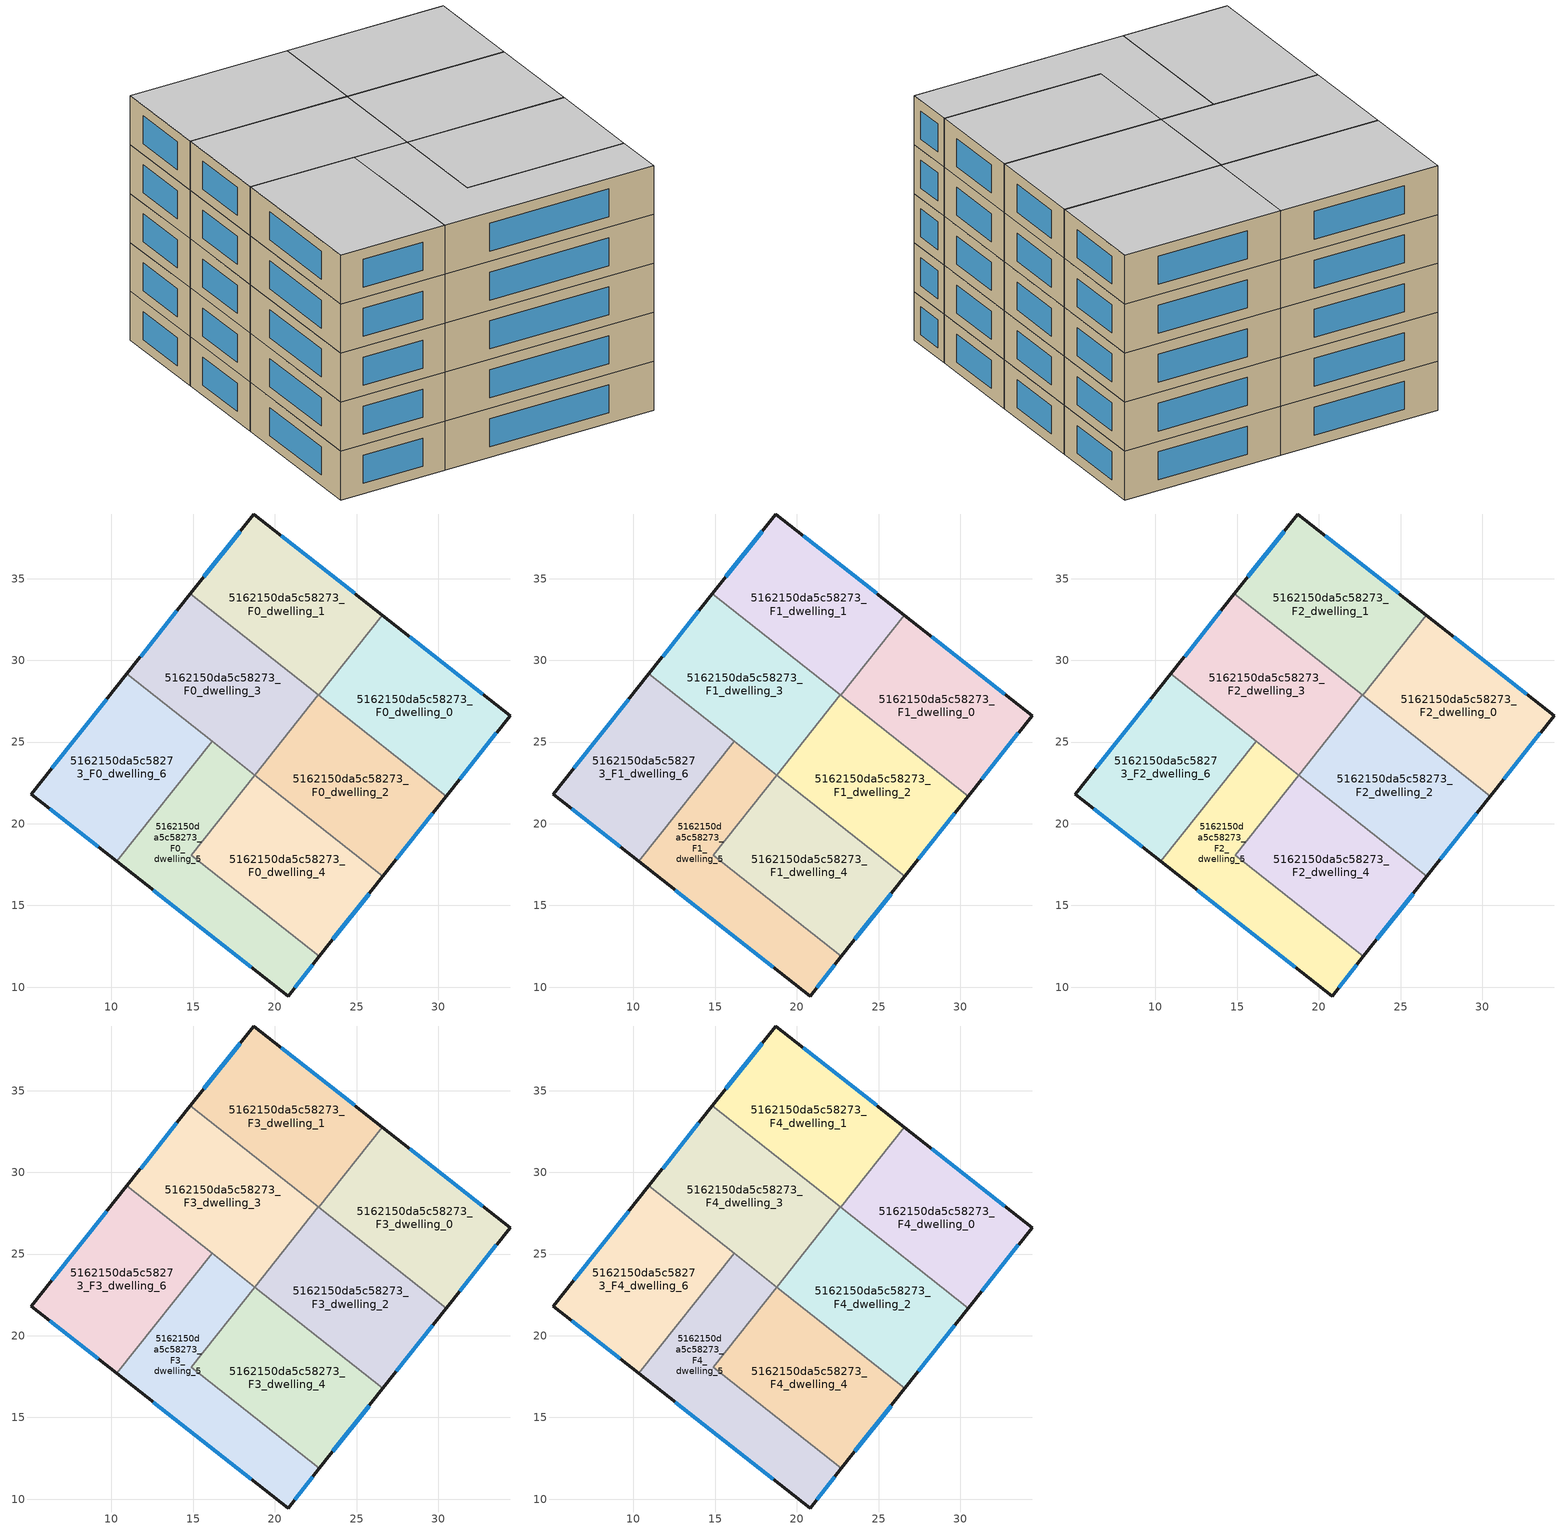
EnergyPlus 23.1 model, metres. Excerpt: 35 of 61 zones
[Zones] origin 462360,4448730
5162150da5c58273_F0_dwelling_0
 floor ground (EU_floor_Construction): 34.4,26.61 30.49,21.68 22.69,27.86 26.57,32.76 z0
 wall outside (EU_wall_Construction): 30.49,21.68 34.4,26.61 26.57,32.76 z0:3
 wall to 5162150da5c58273_F0_dwelling_1 (EU_wall_Construction): 26.57,32.76 22.69,27.86 z0:3
 wall to 5162150da5c58273_F0_dwelling_2 (EU_wall_Construction): 22.69,27.86 30.49,21.68 z0:3
 window (EU_Window_Construction): 32.72,27.93 28.25,31.45 / 31.33,22.74 33.56,25.55 z0.64:2.36
5162150da5c58273_F0_dwelling_1
 floor ground (EU_floor_Construction): 26.57,32.76 22.69,27.86 14.84,34.08 18.7,38.95 z0
 wall outside (EU_wall_Construction): 26.57,32.76 18.7,38.95 14.84,34.08 z0:3
 wall to 5162150da5c58273_F0_dwelling_3 (EU_wall_Construction): 14.84,34.08 22.67,27.88 z0:3
 wall to 5162150da5c58273_F0_dwelling_2 (EU_wall_Construction): 22.66,27.88 22.69,27.86 z0:3
 window (EU_Window_Construction): 24.89,34.09 20.39,37.63 / 17.87,37.91 15.67,35.13 z0.64:2.36
5162150da5c58273_F0_dwelling_2
 floor ground (EU_floor_Construction): 30.49,21.68 26.61,16.78 18.78,22.98 22.66,27.88 z0
 wall outside (EU_wall_Construction): 26.61,16.78 30.49,21.68 z0:3
 wall to 5162150da5c58273_F0_dwelling_3 (EU_wall_Construction): 22.66,27.88 18.78,22.98 z0:3
 wall to 5162150da5c58273_F0_dwelling_4 (EU_wall_Construction): 18.78,22.98 26.61,16.78 z0:3
 window (EU_Window_Construction): 27.44,17.83 29.66,20.63 z0.64:2.36
5162150da5c58273_F0_dwelling_3
 floor ground (EU_floor_Construction): 22.66,27.88 18.78,22.98 10.96,29.18 14.84,34.08 z0
 wall outside (EU_wall_Construction): 14.84,34.08 10.96,29.18 z0:3
 wall to 5162150da5c58273_F0_dwelling_6 (EU_wall_Construction): 10.96,29.18 16.16,25.06 z0:3
 wall to 5162150da5c58273_F0_dwelling_5 (EU_wall_Construction): 16.16,25.06 18.78,22.98 z0:3
 window (EU_Window_Construction): 14.01,33.03 11.79,30.23 z0.64:2.36
5162150da5c58273_F0_dwelling_4
 floor ground (EU_floor_Construction): 26.61,16.78 22.73,11.88 14.9,18.08 18.78,22.98 z0
 wall outside (EU_wall_Construction): 22.73,11.88 26.61,16.78 z0:3
 wall to 5162150da5c58273_F0_dwelling_5 (EU_wall_Construction): 18.78,22.98 14.9,18.08 22.73,11.88 z0:3
 window (EU_Window_Construction): 23.56,12.93 25.78,15.73 z0.64:2.36
5162150da5c58273_F0_dwelling_5
 floor ground (EU_floor_Construction): 18.78,22.98 14.9,18.08 22.73,11.88 20.81,9.46 10.33,17.7 16.16,25.06 z0
 wall outside (EU_wall_Construction): 10.33,17.7 20.81,9.46 22.73,11.88 z0:3
 wall to 5162150da5c58273_F0_dwelling_6 (EU_wall_Construction): 16.16,25.06 10.33,17.7 z0:3
 window (EU_Window_Construction): 21.22,9.98 22.32,11.36 / 12.57,15.94 18.56,11.23 z0.64:2.36
5162150da5c58273_F0_dwelling_6
 floor ground (EU_floor_Construction): 16.16,25.06 10.33,17.7 5.11,21.8 10.96,29.18 z0
 wall outside (EU_wall_Construction): 10.96,29.18 5.11,21.8 10.33,17.7 z0:3
 window (EU_Window_Construction): 6.22,20.93 9.21,18.58 / 9.7,27.6 6.36,23.39 z0.64:2.36
5162150da5c58273_F1_dwelling_0
 floor to 5162150da5c58273_F0_dwelling_0 (EU_floor_Construction): 34.4,26.61 30.49,21.68 22.69,27.86 26.57,32.76 z3
 wall outside (EU_wall_Construction): 30.49,21.68 34.4,26.61 26.57,32.76 z3:6
 wall to 5162150da5c58273_F1_dwelling_1 (EU_wall_Construction): 26.57,32.76 22.69,27.86 z3:6
 wall to 5162150da5c58273_F1_dwelling_2 (EU_wall_Construction): 22.69,27.86 30.49,21.68 z3:6
 window (EU_Window_Construction): 32.72,27.93 28.25,31.45 / 31.33,22.74 33.56,25.55 z3.64:5.36
5162150da5c58273_F1_dwelling_1
 floor to 5162150da5c58273_F0_dwelling_1 (EU_floor_Construction): 26.57,32.76 22.69,27.86 14.84,34.08 18.7,38.95 z3
 wall outside (EU_wall_Construction): 26.57,32.76 18.7,38.95 14.84,34.08 z3:6
 wall to 5162150da5c58273_F1_dwelling_3 (EU_wall_Construction): 14.84,34.08 22.67,27.88 z3:6
 wall to 5162150da5c58273_F1_dwelling_2 (EU_wall_Construction): 22.66,27.88 22.69,27.86 z3:6
 window (EU_Window_Construction): 24.89,34.09 20.39,37.63 / 17.87,37.91 15.67,35.13 z3.64:5.36
5162150da5c58273_F1_dwelling_2
 floor to 5162150da5c58273_F0_dwelling_2 (EU_floor_Construction): 30.49,21.68 26.61,16.78 18.78,22.98 22.66,27.88 z3
 wall outside (EU_wall_Construction): 26.61,16.78 30.49,21.68 z3:6
 wall to 5162150da5c58273_F1_dwelling_3 (EU_wall_Construction): 22.66,27.88 18.78,22.98 z3:6
 wall to 5162150da5c58273_F1_dwelling_4 (EU_wall_Construction): 18.78,22.98 26.61,16.78 z3:6
 window (EU_Window_Construction): 27.44,17.83 29.66,20.63 z3.64:5.36
5162150da5c58273_F1_dwelling_3
 floor to 5162150da5c58273_F0_dwelling_3 (EU_floor_Construction): 22.66,27.88 18.78,22.98 10.96,29.18 14.84,34.08 z3
 wall outside (EU_wall_Construction): 14.84,34.08 10.96,29.18 z3:6
 wall to 5162150da5c58273_F1_dwelling_6 (EU_wall_Construction): 10.96,29.18 16.16,25.06 z3:6
 wall to 5162150da5c58273_F1_dwelling_5 (EU_wall_Construction): 16.16,25.06 18.78,22.98 z3:6
 window (EU_Window_Construction): 14.01,33.03 11.79,30.23 z3.64:5.36
5162150da5c58273_F1_dwelling_4
 floor to 5162150da5c58273_F0_dwelling_4 (EU_floor_Construction): 26.61,16.78 22.73,11.88 14.9,18.08 18.78,22.98 z3
 wall outside (EU_wall_Construction): 22.73,11.88 26.61,16.78 z3:6
 wall to 5162150da5c58273_F1_dwelling_5 (EU_wall_Construction): 18.78,22.98 14.9,18.08 22.73,11.88 z3:6
 window (EU_Window_Construction): 23.56,12.93 25.78,15.73 z3.64:5.36
5162150da5c58273_F1_dwelling_5
 floor to 5162150da5c58273_F0_dwelling_5 (EU_floor_Construction): 18.78,22.98 14.9,18.08 22.73,11.88 20.81,9.46 10.33,17.7 16.16,25.06 z3
 wall outside (EU_wall_Construction): 10.33,17.7 20.81,9.46 22.73,11.88 z3:6
 wall to 5162150da5c58273_F1_dwelling_6 (EU_wall_Construction): 16.16,25.06 10.33,17.7 z3:6
 window (EU_Window_Construction): 21.22,9.98 22.32,11.36 / 12.57,15.94 18.56,11.23 z3.64:5.36
5162150da5c58273_F1_dwelling_6
 floor to 5162150da5c58273_F0_dwelling_6 (EU_floor_Construction): 16.16,25.06 10.33,17.7 5.11,21.8 10.96,29.18 z3
 wall outside (EU_wall_Construction): 10.96,29.18 5.11,21.8 10.33,17.7 z3:6
 window (EU_Window_Construction): 6.22,20.93 9.21,18.58 / 9.7,27.6 6.36,23.39 z3.64:5.36
5162150da5c58273_F2_dwelling_0
 floor to 5162150da5c58273_F1_dwelling_0 (EU_floor_Construction): 34.4,26.61 30.49,21.68 22.69,27.86 26.57,32.76 z6
 wall outside (EU_wall_Construction): 30.49,21.68 34.4,26.61 26.57,32.76 z6:9
 wall to 5162150da5c58273_F2_dwelling_1 (EU_wall_Construction): 26.57,32.76 22.69,27.86 z6:9
 wall to 5162150da5c58273_F2_dwelling_2 (EU_wall_Construction): 22.69,27.86 30.49,21.68 z6:9
 window (EU_Window_Construction): 32.72,27.93 28.25,31.45 / 31.33,22.74 33.56,25.55 z6.64:8.36
5162150da5c58273_F2_dwelling_1
 floor to 5162150da5c58273_F1_dwelling_1 (EU_floor_Construction): 26.57,32.76 22.69,27.86 14.84,34.08 18.7,38.95 z6
 wall outside (EU_wall_Construction): 26.57,32.76 18.7,38.95 14.84,34.08 z6:9
 wall to 5162150da5c58273_F2_dwelling_3 (EU_wall_Construction): 14.84,34.08 22.67,27.88 z6:9
 wall to 5162150da5c58273_F2_dwelling_2 (EU_wall_Construction): 22.66,27.88 22.69,27.86 z6:9
 window (EU_Window_Construction): 24.89,34.09 20.39,37.63 / 17.87,37.91 15.67,35.13 z6.64:8.36
5162150da5c58273_F2_dwelling_2
 floor to 5162150da5c58273_F1_dwelling_2 (EU_floor_Construction): 30.49,21.68 26.61,16.78 18.78,22.98 22.66,27.88 z6
 wall outside (EU_wall_Construction): 26.61,16.78 30.49,21.68 z6:9
 wall to 5162150da5c58273_F2_dwelling_3 (EU_wall_Construction): 22.66,27.88 18.78,22.98 z6:9
 wall to 5162150da5c58273_F2_dwelling_4 (EU_wall_Construction): 18.78,22.98 26.61,16.78 z6:9
 window (EU_Window_Construction): 27.44,17.83 29.66,20.63 z6.64:8.36
5162150da5c58273_F2_dwelling_3
 floor to 5162150da5c58273_F1_dwelling_3 (EU_floor_Construction): 22.66,27.88 18.78,22.98 10.96,29.18 14.84,34.08 z6
 wall outside (EU_wall_Construction): 14.84,34.08 10.96,29.18 z6:9
 wall to 5162150da5c58273_F2_dwelling_6 (EU_wall_Construction): 10.96,29.18 16.16,25.06 z6:9
 wall to 5162150da5c58273_F2_dwelling_5 (EU_wall_Construction): 16.16,25.06 18.78,22.98 z6:9
 window (EU_Window_Construction): 14.01,33.03 11.79,30.23 z6.64:8.36
5162150da5c58273_F2_dwelling_4
 floor to 5162150da5c58273_F1_dwelling_4 (EU_floor_Construction): 26.61,16.78 22.73,11.88 14.9,18.08 18.78,22.98 z6
 wall outside (EU_wall_Construction): 22.73,11.88 26.61,16.78 z6:9
 wall to 5162150da5c58273_F2_dwelling_5 (EU_wall_Construction): 18.78,22.98 14.9,18.08 22.73,11.88 z6:9
 window (EU_Window_Construction): 23.56,12.93 25.78,15.73 z6.64:8.36
5162150da5c58273_F2_dwelling_5
 floor to 5162150da5c58273_F1_dwelling_5 (EU_floor_Construction): 18.78,22.98 14.9,18.08 22.73,11.88 20.81,9.46 10.33,17.7 16.16,25.06 z6
 wall outside (EU_wall_Construction): 10.33,17.7 20.81,9.46 22.73,11.88 z6:9
 wall to 5162150da5c58273_F2_dwelling_6 (EU_wall_Construction): 16.16,25.06 10.33,17.7 z6:9
 window (EU_Window_Construction): 21.22,9.98 22.32,11.36 / 12.57,15.94 18.56,11.23 z6.64:8.36
5162150da5c58273_F2_dwelling_6
 floor to 5162150da5c58273_F1_dwelling_6 (EU_floor_Construction): 16.16,25.06 10.33,17.7 5.11,21.8 10.96,29.18 z6
 wall outside (EU_wall_Construction): 10.96,29.18 5.11,21.8 10.33,17.7 z6:9
 window (EU_Window_Construction): 6.22,20.93 9.21,18.58 / 9.7,27.6 6.36,23.39 z6.64:8.36
5162150da5c58273_F3_dwelling_0
 floor to 5162150da5c58273_F2_dwelling_0 (EU_floor_Construction): 34.4,26.61 30.49,21.68 22.69,27.86 26.57,32.76 z9
 wall outside (EU_wall_Construction): 30.49,21.68 34.4,26.61 26.57,32.76 z9:12
 wall to 5162150da5c58273_F3_dwelling_1 (EU_wall_Construction): 26.57,32.76 22.69,27.86 z9:12
 wall to 5162150da5c58273_F3_dwelling_2 (EU_wall_Construction): 22.69,27.86 30.49,21.68 z9:12
 window (EU_Window_Construction): 32.72,27.93 28.25,31.45 / 31.33,22.74 33.56,25.55 z9.64:11.36
5162150da5c58273_F3_dwelling_1
 floor to 5162150da5c58273_F2_dwelling_1 (EU_floor_Construction): 26.57,32.76 22.69,27.86 14.84,34.08 18.7,38.95 z9
 wall outside (EU_wall_Construction): 26.57,32.76 18.7,38.95 14.84,34.08 z9:12
 wall to 5162150da5c58273_F3_dwelling_3 (EU_wall_Construction): 14.84,34.08 22.67,27.88 z9:12
 wall to 5162150da5c58273_F3_dwelling_2 (EU_wall_Construction): 22.66,27.88 22.69,27.86 z9:12
 window (EU_Window_Construction): 24.89,34.09 20.39,37.63 / 17.87,37.91 15.67,35.13 z9.64:11.36
5162150da5c58273_F3_dwelling_2
 floor to 5162150da5c58273_F2_dwelling_2 (EU_floor_Construction): 30.49,21.68 26.61,16.78 18.78,22.98 22.66,27.88 z9
 wall outside (EU_wall_Construction): 26.61,16.78 30.49,21.68 z9:12
 wall to 5162150da5c58273_F3_dwelling_3 (EU_wall_Construction): 22.66,27.88 18.78,22.98 z9:12
 wall to 5162150da5c58273_F3_dwelling_4 (EU_wall_Construction): 18.78,22.98 26.61,16.78 z9:12
 window (EU_Window_Construction): 27.44,17.83 29.66,20.63 z9.64:11.36
5162150da5c58273_F3_dwelling_3
 floor to 5162150da5c58273_F2_dwelling_3 (EU_floor_Construction): 22.66,27.88 18.78,22.98 10.96,29.18 14.84,34.08 z9
 wall outside (EU_wall_Construction): 14.84,34.08 10.96,29.18 z9:12
 wall to 5162150da5c58273_F3_dwelling_6 (EU_wall_Construction): 10.96,29.18 16.16,25.06 z9:12
 wall to 5162150da5c58273_F3_dwelling_5 (EU_wall_Construction): 16.16,25.06 18.78,22.98 z9:12
 window (EU_Window_Construction): 14.01,33.03 11.79,30.23 z9.64:11.36
5162150da5c58273_F3_dwelling_4
 floor to 5162150da5c58273_F2_dwelling_4 (EU_floor_Construction): 26.61,16.78 22.73,11.88 14.9,18.08 18.78,22.98 z9
 wall outside (EU_wall_Construction): 22.73,11.88 26.61,16.78 z9:12
 wall to 5162150da5c58273_F3_dwelling_5 (EU_wall_Construction): 18.78,22.98 14.9,18.08 22.73,11.88 z9:12
 window (EU_Window_Construction): 23.56,12.93 25.78,15.73 z9.64:11.36
5162150da5c58273_F3_dwelling_5
 floor to 5162150da5c58273_F2_dwelling_5 (EU_floor_Construction): 18.78,22.98 14.9,18.08 22.73,11.88 20.81,9.46 10.33,17.7 16.16,25.06 z9
 wall outside (EU_wall_Construction): 10.33,17.7 20.81,9.46 22.73,11.88 z9:12
 wall to 5162150da5c58273_F3_dwelling_6 (EU_wall_Construction): 16.16,25.06 10.33,17.7 z9:12
 window (EU_Window_Construction): 21.22,9.98 22.32,11.36 / 12.57,15.94 18.56,11.23 z9.64:11.36
5162150da5c58273_F3_dwelling_6
 floor to 5162150da5c58273_F2_dwelling_6 (EU_floor_Construction): 16.16,25.06 10.33,17.7 5.11,21.8 10.96,29.18 z9
 wall outside (EU_wall_Construction): 10.96,29.18 5.11,21.8 10.33,17.7 z9:12
 window (EU_Window_Construction): 6.22,20.93 9.21,18.58 / 9.7,27.6 6.36,23.39 z9.64:11.36
5162150da5c58273_F4_dwelling_0
 floor to 5162150da5c58273_F3_dwelling_0 (EU_floor_Construction): 34.4,26.61 30.49,21.68 22.69,27.86 26.57,32.76 z12
 wall outside (EU_wall_Construction): 30.49,21.68 34.4,26.61 26.57,32.76 z12:15
 wall to 5162150da5c58273_F4_dwelling_1 (EU_wall_Construction): 26.57,32.76 22.69,27.86 z12:15
 wall to 5162150da5c58273_F4_dwelling_2 (EU_wall_Construction): 22.69,27.86 30.49,21.68 z12:15
 window (EU_Window_Construction): 32.72,27.93 28.25,31.45 / 31.33,22.74 33.56,25.55 z12.64:14.36
 ceiling to 5162150da5c58273_F5_dwelling_0 (EU_floor_Construction): 30.49,21.68 34.4,26.61 26.57,32.76 22.69,27.86 z15
5162150da5c58273_F4_dwelling_1
 floor to 5162150da5c58273_F3_dwelling_1 (EU_floor_Construction): 26.57,32.76 22.69,27.86 14.84,34.08 18.7,38.95 z12
 wall outside (EU_wall_Construction): 26.57,32.76 18.7,38.95 14.84,34.08 z12:15
 wall to 5162150da5c58273_F4_dwelling_3 (EU_wall_Construction): 14.84,34.08 22.67,27.88 z12:15
 wall to 5162150da5c58273_F4_dwelling_2 (EU_wall_Construction): 22.66,27.88 22.69,27.86 z12:15
 window (EU_Window_Construction): 24.89,34.09 20.39,37.63 / 17.87,37.91 15.67,35.13 z12.64:14.36
 ceiling to 5162150da5c58273_F5_dwelling_1 (EU_floor_Construction): 22.69,27.86 26.57,32.76 18.7,38.95 14.84,34.08 z15
5162150da5c58273_F4_dwelling_2
 floor to 5162150da5c58273_F3_dwelling_2 (EU_floor_Construction): 30.49,21.68 26.61,16.78 18.78,22.98 22.66,27.88 z12
 wall outside (EU_wall_Construction): 26.61,16.78 30.49,21.68 z12:15
 wall to 5162150da5c58273_F4_dwelling_3 (EU_wall_Construction): 22.66,27.88 18.78,22.98 z12:15
 wall to 5162150da5c58273_F4_dwelling_4 (EU_wall_Construction): 18.78,22.98 26.61,16.78 z12:15
 window (EU_Window_Construction): 27.44,17.83 29.66,20.63 z12.64:14.36
 ceiling to 5162150da5c58273_F5_dwelling_2 (EU_floor_Construction): 26.61,16.78 30.49,21.68 22.66,27.88 18.78,22.98 z15
5162150da5c58273_F4_dwelling_3
 floor to 5162150da5c58273_F3_dwelling_3 (EU_floor_Construction): 22.66,27.88 18.78,22.98 10.96,29.18 14.84,34.08 z12
 wall outside (EU_wall_Construction): 14.84,34.08 10.96,29.18 z12:15
 wall to 5162150da5c58273_F4_dwelling_6 (EU_wall_Construction): 10.96,29.18 16.16,25.06 z12:15
 wall to 5162150da5c58273_F4_dwelling_5 (EU_wall_Construction): 16.16,25.06 18.78,22.98 z12:15
 window (EU_Window_Construction): 14.01,33.03 11.79,30.23 z12.64:14.36
 ceiling to 5162150da5c58273_F5_dwelling_3 (EU_floor_Construction): 18.78,22.98 22.66,27.88 14.84,34.08 10.96,29.18 z15
5162150da5c58273_F4_dwelling_4
 floor to 5162150da5c58273_F3_dwelling_4 (EU_floor_Construction): 26.61,16.78 22.73,11.88 14.9,18.08 18.78,22.98 z12
 wall outside (EU_wall_Construction): 22.73,11.88 26.61,16.78 z12:15
 wall to 5162150da5c58273_F4_dwelling_5 (EU_wall_Construction): 18.78,22.98 14.9,18.08 22.73,11.88 z12:15
 window (EU_Window_Construction): 23.56,12.93 25.78,15.73 z12.64:14.36
 ceiling to 5162150da5c58273_F5_dwelling_4 (EU_floor_Construction): 22.73,11.88 26.61,16.78 18.78,22.98 14.9,18.08 z15
5162150da5c58273_F4_dwelling_5
 floor to 5162150da5c58273_F3_dwelling_5 (EU_floor_Construction): 18.78,22.98 14.9,18.08 22.73,11.88 20.81,9.46 10.33,17.7 16.16,25.06 z12
 wall outside (EU_wall_Construction): 10.33,17.7 20.81,9.46 22.73,11.88 z12:15
 wall to 5162150da5c58273_F4_dwelling_6 (EU_wall_Construction): 16.16,25.06 10.33,17.7 z12:15
 window (EU_Window_Construction): 21.22,9.98 22.32,11.36 / 12.57,15.94 18.56,11.23 z12.64:14.36
 ceiling to 5162150da5c58273_F5_dwelling_5 (EU_floor_Construction): 20.81,9.46 22.73,11.88 14.9,18.08 18.78,22.98 16.16,25.06 10.33,17.7 z15
5162150da5c58273_F4_dwelling_6
 floor to 5162150da5c58273_F3_dwelling_6 (EU_floor_Construction): 16.16,25.06 10.33,17.7 5.11,21.8 10.96,29.18 z12
 wall outside (EU_wall_Construction): 10.96,29.18 5.11,21.8 10.33,17.7 z12:15
 window (EU_Window_Construction): 6.22,20.93 9.21,18.58 / 9.7,27.6 6.36,23.39 z12.64:14.36
 ceiling to 5162150da5c58273_F5_dwelling_6 (EU_floor_Construction): 10.33,17.7 16.16,25.06 10.96,29.18 5.11,21.8 z15
[Building]
EU S2 Campaign: North Axis=0; Terrain=City; Solar Distribution=FullExterior
[Site:Location]
Yerevan-Zvartnots.Intl.AP: Latitude=40.15; Longitude=44.383; Time Zone=4; Elevation=854
[SizingPeriod:WeatherFileDays]
AnnualSizingPeriod: Begin Month=1; Begin Day of Month=1; End Month=12; End Day of Month=31; Day of Week for Start Day=Monday; Use Weather File Daylight Saving Period=No; Use Weather File Rain and Snow Indicators=No
[MATERIAL]
EU_InternalMass_Material: Roughness=MediumRough; Thickness=0.1; Conductivity=1; Density=1800; Specific Heat=900; Thermal Absorptance=0.9; Solar Absorptance=0.7; Visible Absorptance=0.7
[MATERIAL:NOMASS] Roughness=MediumRough; Thermal Absorptance=0.9; Solar Absorptance=0.7; Visible Absorptance=0.7
Name | Thermal Resistance
EU_wall_NoMass | 1.05043
EU_floor_NoMass | 0.478065
[WINDOWMATERIAL:SIMPLEGLAZINGSYSTEM]
EU_Window_SimpleGlazing: UFactor=2.5566; Solar Heat Gain Coefficient=0.75; Visible Transmittance=0.75
[CONSTRUCTION]
EU_wall_Construction: EU_wall_NoMass
EU_floor_Construction: EU_floor_NoMass
EU_Window_Construction: EU_Window_SimpleGlazing
EU_InternalMass_Construction: EU_InternalMass_Material
[ZONE] Type=1; Multiplier=1; Ceiling Height=autocalculate; Floor Area=autocalculate; Part of Total Floor Area=Yes
Name | Volume
5162150da5c58273_F0_dwelling_0; 5162150da5c58273_F1_dwelling_0; 5162150da5c58273_F2_dwelling_0; 5162150da5c58273_F3_dwelling_0; 5162150da5c58273_F4_dwelling_0 | 187.274
5162150da5c58273_F0_dwelling_1; 5162150da5c58273_F1_dwelling_1; 5162150da5c58273_F2_dwelling_1; 5162150da5c58273_F3_dwelling_1; 5162150da5c58273_F4_dwelling_1; 5162150da5c58273_F0_dwelling_6; 5162150da5c58273_F1_dwelling_6; 5162150da5c58273_F2_dwelling_6; 5162150da5c58273_F3_dwelling_6; 5162150da5c58273_F4_dwelling_6 | 187.277
5162150da5c58273_F0_dwelling_2; 5162150da5c58273_F1_dwelling_2; 5162150da5c58273_F2_dwelling_2; 5162150da5c58273_F3_dwelling_2; 5162150da5c58273_F4_dwelling_2 | 187.259
5162150da5c58273_F0_dwelling_3; 5162150da5c58273_F1_dwelling_3; 5162150da5c58273_F2_dwelling_3; 5162150da5c58273_F3_dwelling_3; 5162150da5c58273_F4_dwelling_3 | 187.254
5162150da5c58273_F0_dwelling_4; 5162150da5c58273_F1_dwelling_4; 5162150da5c58273_F2_dwelling_4; 5162150da5c58273_F3_dwelling_4; 5162150da5c58273_F4_dwelling_4 | 187.302
5162150da5c58273_F0_dwelling_5; 5162150da5c58273_F1_dwelling_5; 5162150da5c58273_F2_dwelling_5; 5162150da5c58273_F3_dwelling_5; 5162150da5c58273_F4_dwelling_5 | 187.264
[INTERNALMASS] Construction=EU_InternalMass_Construction
Name | Zone or ZoneList | Surface Area
5162150da5c58273_F0_dwelling_0_EU_InternalMass | 5162150da5c58273_F0_dwelling_0 | 62.4258
5162150da5c58273_F0_dwelling_1_EU_InternalMass | 5162150da5c58273_F0_dwelling_1 | 62.4258
5162150da5c58273_F0_dwelling_2_EU_InternalMass | 5162150da5c58273_F0_dwelling_2 | 62.4197
5162150da5c58273_F0_dwelling_3_EU_InternalMass | 5162150da5c58273_F0_dwelling_3 | 62.4218
5162150da5c58273_F0_dwelling_4_EU_InternalMass | 5162150da5c58273_F0_dwelling_4 | 62.434
5162150da5c58273_F0_dwelling_5_EU_InternalMass | 5162150da5c58273_F0_dwelling_5 | 62.4213
5162150da5c58273_F0_dwelling_6_EU_InternalMass | 5162150da5c58273_F0_dwelling_6 | 62.425
5162150da5c58273_F1_dwelling_0_EU_InternalMass | 5162150da5c58273_F1_dwelling_0 | 62.4258
5162150da5c58273_F1_dwelling_1_EU_InternalMass | 5162150da5c58273_F1_dwelling_1 | 62.4258
5162150da5c58273_F1_dwelling_2_EU_InternalMass | 5162150da5c58273_F1_dwelling_2 | 62.4197
5162150da5c58273_F1_dwelling_3_EU_InternalMass | 5162150da5c58273_F1_dwelling_3 | 62.4218
5162150da5c58273_F1_dwelling_4_EU_InternalMass | 5162150da5c58273_F1_dwelling_4 | 62.434
5162150da5c58273_F1_dwelling_5_EU_InternalMass | 5162150da5c58273_F1_dwelling_5 | 62.4213
5162150da5c58273_F1_dwelling_6_EU_InternalMass | 5162150da5c58273_F1_dwelling_6 | 62.425
5162150da5c58273_F2_dwelling_0_EU_InternalMass | 5162150da5c58273_F2_dwelling_0 | 62.4258
5162150da5c58273_F2_dwelling_1_EU_InternalMass | 5162150da5c58273_F2_dwelling_1 | 62.4258
5162150da5c58273_F2_dwelling_2_EU_InternalMass | 5162150da5c58273_F2_dwelling_2 | 62.4197
5162150da5c58273_F2_dwelling_3_EU_InternalMass | 5162150da5c58273_F2_dwelling_3 | 62.4218
5162150da5c58273_F2_dwelling_4_EU_InternalMass | 5162150da5c58273_F2_dwelling_4 | 62.434
5162150da5c58273_F2_dwelling_5_EU_InternalMass | 5162150da5c58273_F2_dwelling_5 | 62.4213
5162150da5c58273_F2_dwelling_6_EU_InternalMass | 5162150da5c58273_F2_dwelling_6 | 62.425
5162150da5c58273_F3_dwelling_0_EU_InternalMass | 5162150da5c58273_F3_dwelling_0 | 62.4258
5162150da5c58273_F3_dwelling_1_EU_InternalMass | 5162150da5c58273_F3_dwelling_1 | 62.4258
5162150da5c58273_F3_dwelling_2_EU_InternalMass | 5162150da5c58273_F3_dwelling_2 | 62.4197
5162150da5c58273_F3_dwelling_3_EU_InternalMass | 5162150da5c58273_F3_dwelling_3 | 62.4218
5162150da5c58273_F3_dwelling_4_EU_InternalMass | 5162150da5c58273_F3_dwelling_4 | 62.434
5162150da5c58273_F3_dwelling_5_EU_InternalMass | 5162150da5c58273_F3_dwelling_5 | 62.4213
5162150da5c58273_F3_dwelling_6_EU_InternalMass | 5162150da5c58273_F3_dwelling_6 | 62.425
5162150da5c58273_F4_dwelling_0_EU_InternalMass | 5162150da5c58273_F4_dwelling_0 | 62.4258
5162150da5c58273_F4_dwelling_1_EU_InternalMass | 5162150da5c58273_F4_dwelling_1 | 62.4258
5162150da5c58273_F4_dwelling_2_EU_InternalMass | 5162150da5c58273_F4_dwelling_2 | 62.4197
5162150da5c58273_F4_dwelling_3_EU_InternalMass | 5162150da5c58273_F4_dwelling_3 | 62.4218
5162150da5c58273_F4_dwelling_4_EU_InternalMass | 5162150da5c58273_F4_dwelling_4 | 62.434
5162150da5c58273_F4_dwelling_5_EU_InternalMass | 5162150da5c58273_F4_dwelling_5 | 62.4213
5162150da5c58273_F4_dwelling_6_EU_InternalMass | 5162150da5c58273_F4_dwelling_6 | 62.425
[OTHEREQUIPMENT] Fuel Type=Electricity; Design Level Calculation Method=Watts/Area; Power per Zone Floor Area=1; Fraction Latent=0; Fraction Radiant=0; Fraction Lost=0; Carbon Dioxide Generation Rate=0; EndUse Subcategory=EU_Step8_InternalGains
Name | Zone or ZoneList or Space or SpaceList | Schedule
EU_Step8_InternalGain_5162150da5c58273_F0_dwelling_0_f000 | 5162150da5c58273_F0_dwelling_0 | EU_Step8_GainSchedule_5162150da5c58273_F0_dwelling_0_f000
EU_Step8_InternalGain_5162150da5c58273_F0_dwelling_1_f000 | 5162150da5c58273_F0_dwelling_1 | EU_Step8_GainSchedule_5162150da5c58273_F0_dwelling_1_f000
EU_Step8_InternalGain_5162150da5c58273_F0_dwelling_2_f000 | 5162150da5c58273_F0_dwelling_2 | EU_Step8_GainSchedule_5162150da5c58273_F0_dwelling_2_f000
EU_Step8_InternalGain_5162150da5c58273_F0_dwelling_3_f000 | 5162150da5c58273_F0_dwelling_3 | EU_Step8_GainSchedule_5162150da5c58273_F0_dwelling_3_f000
EU_Step8_InternalGain_5162150da5c58273_F0_dwelling_4_f000 | 5162150da5c58273_F0_dwelling_4 | EU_Step8_GainSchedule_5162150da5c58273_F0_dwelling_4_f000
EU_Step8_InternalGain_5162150da5c58273_F0_dwelling_5_f000 | 5162150da5c58273_F0_dwelling_5 | EU_Step8_GainSchedule_5162150da5c58273_F0_dwelling_5_f000
EU_Step8_InternalGain_5162150da5c58273_F0_dwelling_6_f000 | 5162150da5c58273_F0_dwelling_6 | EU_Step8_GainSchedule_5162150da5c58273_F0_dwelling_6_f000
EU_Step8_InternalGain_5162150da5c58273_F1_dwelling_0_f000 | 5162150da5c58273_F1_dwelling_0 | EU_Step8_GainSchedule_5162150da5c58273_F1_dwelling_0_f000
EU_Step8_InternalGain_5162150da5c58273_F1_dwelling_1_f000 | 5162150da5c58273_F1_dwelling_1 | EU_Step8_GainSchedule_5162150da5c58273_F1_dwelling_1_f000
EU_Step8_InternalGain_5162150da5c58273_F1_dwelling_2_f000 | 5162150da5c58273_F1_dwelling_2 | EU_Step8_GainSchedule_5162150da5c58273_F1_dwelling_2_f000
EU_Step8_InternalGain_5162150da5c58273_F1_dwelling_3_f000 | 5162150da5c58273_F1_dwelling_3 | EU_Step8_GainSchedule_5162150da5c58273_F1_dwelling_3_f000
EU_Step8_InternalGain_5162150da5c58273_F1_dwelling_4_f000 | 5162150da5c58273_F1_dwelling_4 | EU_Step8_GainSchedule_5162150da5c58273_F1_dwelling_4_f000
EU_Step8_InternalGain_5162150da5c58273_F1_dwelling_5_f000 | 5162150da5c58273_F1_dwelling_5 | EU_Step8_GainSchedule_5162150da5c58273_F1_dwelling_5_f000
EU_Step8_InternalGain_5162150da5c58273_F1_dwelling_6_f000 | 5162150da5c58273_F1_dwelling_6 | EU_Step8_GainSchedule_5162150da5c58273_F1_dwelling_6_f000
EU_Step8_InternalGain_5162150da5c58273_F2_dwelling_0_f000 | 5162150da5c58273_F2_dwelling_0 | EU_Step8_GainSchedule_5162150da5c58273_F2_dwelling_0_f000
EU_Step8_InternalGain_5162150da5c58273_F2_dwelling_1_f000 | 5162150da5c58273_F2_dwelling_1 | EU_Step8_GainSchedule_5162150da5c58273_F2_dwelling_1_f000
EU_Step8_InternalGain_5162150da5c58273_F2_dwelling_2_f000 | 5162150da5c58273_F2_dwelling_2 | EU_Step8_GainSchedule_5162150da5c58273_F2_dwelling_2_f000
EU_Step8_InternalGain_5162150da5c58273_F2_dwelling_3_f000 | 5162150da5c58273_F2_dwelling_3 | EU_Step8_GainSchedule_5162150da5c58273_F2_dwelling_3_f000
EU_Step8_InternalGain_5162150da5c58273_F2_dwelling_4_f000 | 5162150da5c58273_F2_dwelling_4 | EU_Step8_GainSchedule_5162150da5c58273_F2_dwelling_4_f000
EU_Step8_InternalGain_5162150da5c58273_F2_dwelling_5_f000 | 5162150da5c58273_F2_dwelling_5 | EU_Step8_GainSchedule_5162150da5c58273_F2_dwelling_5_f000
EU_Step8_InternalGain_5162150da5c58273_F2_dwelling_6_f000 | 5162150da5c58273_F2_dwelling_6 | EU_Step8_GainSchedule_5162150da5c58273_F2_dwelling_6_f000
EU_Step8_InternalGain_5162150da5c58273_F3_dwelling_0_f000 | 5162150da5c58273_F3_dwelling_0 | EU_Step8_GainSchedule_5162150da5c58273_F3_dwelling_0_f000
EU_Step8_InternalGain_5162150da5c58273_F3_dwelling_1_f000 | 5162150da5c58273_F3_dwelling_1 | EU_Step8_GainSchedule_5162150da5c58273_F3_dwelling_1_f000
EU_Step8_InternalGain_5162150da5c58273_F3_dwelling_2_f000 | 5162150da5c58273_F3_dwelling_2 | EU_Step8_GainSchedule_5162150da5c58273_F3_dwelling_2_f000
EU_Step8_InternalGain_5162150da5c58273_F3_dwelling_3_f000 | 5162150da5c58273_F3_dwelling_3 | EU_Step8_GainSchedule_5162150da5c58273_F3_dwelling_3_f000
EU_Step8_InternalGain_5162150da5c58273_F3_dwelling_4_f000 | 5162150da5c58273_F3_dwelling_4 | EU_Step8_GainSchedule_5162150da5c58273_F3_dwelling_4_f000
EU_Step8_InternalGain_5162150da5c58273_F3_dwelling_5_f000 | 5162150da5c58273_F3_dwelling_5 | EU_Step8_GainSchedule_5162150da5c58273_F3_dwelling_5_f000
EU_Step8_InternalGain_5162150da5c58273_F3_dwelling_6_f000 | 5162150da5c58273_F3_dwelling_6 | EU_Step8_GainSchedule_5162150da5c58273_F3_dwelling_6_f000
EU_Step8_InternalGain_5162150da5c58273_F4_dwelling_0_f000 | 5162150da5c58273_F4_dwelling_0 | EU_Step8_GainSchedule_5162150da5c58273_F4_dwelling_0_f000
EU_Step8_InternalGain_5162150da5c58273_F4_dwelling_1_f000 | 5162150da5c58273_F4_dwelling_1 | EU_Step8_GainSchedule_5162150da5c58273_F4_dwelling_1_f000
EU_Step8_InternalGain_5162150da5c58273_F4_dwelling_2_f000 | 5162150da5c58273_F4_dwelling_2 | EU_Step8_GainSchedule_5162150da5c58273_F4_dwelling_2_f000
EU_Step8_InternalGain_5162150da5c58273_F4_dwelling_3_f000 | 5162150da5c58273_F4_dwelling_3 | EU_Step8_GainSchedule_5162150da5c58273_F4_dwelling_3_f000
EU_Step8_InternalGain_5162150da5c58273_F4_dwelling_4_f000 | 5162150da5c58273_F4_dwelling_4 | EU_Step8_GainSchedule_5162150da5c58273_F4_dwelling_4_f000
EU_Step8_InternalGain_5162150da5c58273_F4_dwelling_5_f000 | 5162150da5c58273_F4_dwelling_5 | EU_Step8_GainSchedule_5162150da5c58273_F4_dwelling_5_f000
EU_Step8_InternalGain_5162150da5c58273_F4_dwelling_6_f000 | 5162150da5c58273_F4_dwelling_6 | EU_Step8_GainSchedule_5162150da5c58273_F4_dwelling_6_f000
[ZONEVENTILATION:DESIGNFLOWRATE] Schedule=EU_AlwaysOn; Design Flow Rate Calculation Method=AirChanges/Hour; Air Changes per Hour=0.557805; Ventilation Type=Natural; Fan Pressure Rise=0; Fan Total Efficiency=1; Constant Term Coefficient=1; Temperature Term Coefficient=0; Velocity Term Coefficient=0; Velocity Squared Term Coefficient=0; Minimum Indoor Temperature=-100; Maximum Indoor Temperature=100; Delta Temperature=-100; Minimum Outdoor Temperature=-100; Maximum Outdoor Temperature=100; Maximum Wind Speed=40
Name | Zone or ZoneList or Space or SpaceList
EU_ConstantAir_5162150da5c58273_F0_dwelling_0 | 5162150da5c58273_F0_dwelling_0
EU_ConstantAir_5162150da5c58273_F0_dwelling_1 | 5162150da5c58273_F0_dwelling_1
EU_ConstantAir_5162150da5c58273_F0_dwelling_2 | 5162150da5c58273_F0_dwelling_2
EU_ConstantAir_5162150da5c58273_F0_dwelling_3 | 5162150da5c58273_F0_dwelling_3
EU_ConstantAir_5162150da5c58273_F0_dwelling_4 | 5162150da5c58273_F0_dwelling_4
EU_ConstantAir_5162150da5c58273_F0_dwelling_5 | 5162150da5c58273_F0_dwelling_5
EU_ConstantAir_5162150da5c58273_F0_dwelling_6 | 5162150da5c58273_F0_dwelling_6
EU_ConstantAir_5162150da5c58273_F1_dwelling_0 | 5162150da5c58273_F1_dwelling_0
EU_ConstantAir_5162150da5c58273_F1_dwelling_1 | 5162150da5c58273_F1_dwelling_1
EU_ConstantAir_5162150da5c58273_F1_dwelling_2 | 5162150da5c58273_F1_dwelling_2
EU_ConstantAir_5162150da5c58273_F1_dwelling_3 | 5162150da5c58273_F1_dwelling_3
EU_ConstantAir_5162150da5c58273_F1_dwelling_4 | 5162150da5c58273_F1_dwelling_4
EU_ConstantAir_5162150da5c58273_F1_dwelling_5 | 5162150da5c58273_F1_dwelling_5
EU_ConstantAir_5162150da5c58273_F1_dwelling_6 | 5162150da5c58273_F1_dwelling_6
EU_ConstantAir_5162150da5c58273_F2_dwelling_0 | 5162150da5c58273_F2_dwelling_0
EU_ConstantAir_5162150da5c58273_F2_dwelling_1 | 5162150da5c58273_F2_dwelling_1
EU_ConstantAir_5162150da5c58273_F2_dwelling_2 | 5162150da5c58273_F2_dwelling_2
EU_ConstantAir_5162150da5c58273_F2_dwelling_3 | 5162150da5c58273_F2_dwelling_3
EU_ConstantAir_5162150da5c58273_F2_dwelling_4 | 5162150da5c58273_F2_dwelling_4
EU_ConstantAir_5162150da5c58273_F2_dwelling_5 | 5162150da5c58273_F2_dwelling_5
EU_ConstantAir_5162150da5c58273_F2_dwelling_6 | 5162150da5c58273_F2_dwelling_6
EU_ConstantAir_5162150da5c58273_F3_dwelling_0 | 5162150da5c58273_F3_dwelling_0
EU_ConstantAir_5162150da5c58273_F3_dwelling_1 | 5162150da5c58273_F3_dwelling_1
EU_ConstantAir_5162150da5c58273_F3_dwelling_2 | 5162150da5c58273_F3_dwelling_2
EU_ConstantAir_5162150da5c58273_F3_dwelling_3 | 5162150da5c58273_F3_dwelling_3
EU_ConstantAir_5162150da5c58273_F3_dwelling_4 | 5162150da5c58273_F3_dwelling_4
EU_ConstantAir_5162150da5c58273_F3_dwelling_5 | 5162150da5c58273_F3_dwelling_5
EU_ConstantAir_5162150da5c58273_F3_dwelling_6 | 5162150da5c58273_F3_dwelling_6
EU_ConstantAir_5162150da5c58273_F4_dwelling_0 | 5162150da5c58273_F4_dwelling_0
EU_ConstantAir_5162150da5c58273_F4_dwelling_1 | 5162150da5c58273_F4_dwelling_1
EU_ConstantAir_5162150da5c58273_F4_dwelling_2 | 5162150da5c58273_F4_dwelling_2
EU_ConstantAir_5162150da5c58273_F4_dwelling_3 | 5162150da5c58273_F4_dwelling_3
EU_ConstantAir_5162150da5c58273_F4_dwelling_4 | 5162150da5c58273_F4_dwelling_4
EU_ConstantAir_5162150da5c58273_F4_dwelling_5 | 5162150da5c58273_F4_dwelling_5
EU_ConstantAir_5162150da5c58273_F4_dwelling_6 | 5162150da5c58273_F4_dwelling_6
[HVACTEMPLATE:THERMOSTAT] Constant Heating Setpoint=20; Constant Cooling Setpoint=50
EU_HeatOnly_5162150da5c58273_F0_dwelling_0; EU_HeatOnly_5162150da5c58273_F0_dwelling_1; EU_HeatOnly_5162150da5c58273_F0_dwelling_2; EU_HeatOnly_5162150da5c58273_F0_dwelling_3; EU_HeatOnly_5162150da5c58273_F0_dwelling_4; EU_HeatOnly_5162150da5c58273_F0_dwelling_5; EU_HeatOnly_5162150da5c58273_F0_dwelling_6; EU_HeatOnly_5162150da5c58273_F1_dwelling_0; EU_HeatOnly_5162150da5c58273_F1_dwelling_1; EU_HeatOnly_5162150da5c58273_F1_dwelling_2; EU_HeatOnly_5162150da5c58273_F1_dwelling_3; EU_HeatOnly_5162150da5c58273_F1_dwelling_4; EU_HeatOnly_5162150da5c58273_F1_dwelling_5; EU_HeatOnly_5162150da5c58273_F1_dwelling_6; EU_HeatOnly_5162150da5c58273_F2_dwelling_0; EU_HeatOnly_5162150da5c58273_F2_dwelling_1; EU_HeatOnly_5162150da5c58273_F2_dwelling_2; EU_HeatOnly_5162150da5c58273_F2_dwelling_3; EU_HeatOnly_5162150da5c58273_F2_dwelling_4; EU_HeatOnly_5162150da5c58273_F2_dwelling_5; EU_HeatOnly_5162150da5c58273_F2_dwelling_6; EU_HeatOnly_5162150da5c58273_F3_dwelling_0; EU_HeatOnly_5162150da5c58273_F3_dwelling_1; EU_HeatOnly_5162150da5c58273_F3_dwelling_2; EU_HeatOnly_5162150da5c58273_F3_dwelling_3; EU_HeatOnly_5162150da5c58273_F3_dwelling_4; EU_HeatOnly_5162150da5c58273_F3_dwelling_5; EU_HeatOnly_5162150da5c58273_F3_dwelling_6; EU_HeatOnly_5162150da5c58273_F4_dwelling_0; EU_HeatOnly_5162150da5c58273_F4_dwelling_1; EU_HeatOnly_5162150da5c58273_F4_dwelling_2; EU_HeatOnly_5162150da5c58273_F4_dwelling_3; EU_HeatOnly_5162150da5c58273_F4_dwelling_4; EU_HeatOnly_5162150da5c58273_F4_dwelling_5; EU_HeatOnly_5162150da5c58273_F4_dwelling_6; EU_HeatOnly_5162150da5c58273_F5_dwelling_0; EU_HeatOnly_5162150da5c58273_F5_dwelling_1; EU_HeatOnly_5162150da5c58273_F5_dwelling_2; EU_HeatOnly_5162150da5c58273_F5_dwelling_3; EU_HeatOnly_5162150da5c58273_F5_dwelling_4; EU_HeatOnly_5162150da5c58273_F5_dwelling_5; EU_HeatOnly_5162150da5c58273_F5_dwelling_6; EU_HeatOnly_5162150da5c58273_F6_dwelling_0; EU_HeatOnly_5162150da5c58273_F6_dwelling_1; EU_HeatOnly_5162150da5c58273_F6_dwelling_2; EU_HeatOnly_5162150da5c58273_F6_dwelling_3; EU_HeatOnly_5162150da5c58273_F6_dwelling_4; EU_HeatOnly_5162150da5c58273_F6_dwelling_5; EU_HeatOnly_5162150da5c58273_F6_dwelling_6; EU_HeatOnly_5162150da5c58273_F7_dwelling_0; EU_HeatOnly_5162150da5c58273_F7_dwelling_1; EU_HeatOnly_5162150da5c58273_F7_dwelling_2; EU_HeatOnly_5162150da5c58273_F7_dwelling_3; EU_HeatOnly_5162150da5c58273_F7_dwelling_4; EU_HeatOnly_5162150da5c58273_F7_dwelling_5; EU_HeatOnly_5162150da5c58273_F8_dwelling_0; EU_HeatOnly_5162150da5c58273_F8_dwelling_1; EU_HeatOnly_5162150da5c58273_F8_dwelling_2; EU_HeatOnly_5162150da5c58273_F8_dwelling_3; EU_HeatOnly_5162150da5c58273_F8_dwelling_4; EU_HeatOnly_5162150da5c58273_F8_dwelling_5
[HVACTEMPLATE:ZONE:IDEALLOADSAIRSYSTEM] System Availability Schedule=EU_AlwaysOn; Maximum Heating Supply Air Temperature=50; Minimum Cooling Supply Air Temperature=13; Maximum Heating Supply Air Humidity Ratio=0.0156; Minimum Cooling Supply Air Humidity Ratio=0.0077; Heating Limit=NoLimit; Cooling Limit=NoLimit; Heating Availability Schedule=EU_AlwaysOn; Cooling Availability Schedule=EU_CoolingOff; Dehumidification Control Type=ConstantSensibleHeatRatio; Cooling Sensible Heat Ratio=0.7; Dehumidification Setpoint=60; Humidification Control Type=None; Humidification Setpoint=30; Outdoor Air Method=None; Outdoor Air Flow Rate per Person=0.00944; Outdoor Air Flow Rate per Zone Floor Area=0; Outdoor Air Flow Rate per Zone=0; Demand Controlled Ventilation Type=None; Outdoor Air Economizer Type=NoEconomizer; Heat Recovery Type=None; Sensible Heat Recovery Effectiveness=0.7; Latent Heat Recovery Effectiveness=0.65
Name | Template Thermostat
5162150da5c58273_F0_dwelling_0 | EU_HeatOnly_5162150da5c58273_F0_dwelling_0
5162150da5c58273_F0_dwelling_1 | EU_HeatOnly_5162150da5c58273_F0_dwelling_1
5162150da5c58273_F0_dwelling_2 | EU_HeatOnly_5162150da5c58273_F0_dwelling_2
5162150da5c58273_F0_dwelling_3 | EU_HeatOnly_5162150da5c58273_F0_dwelling_3
5162150da5c58273_F0_dwelling_4 | EU_HeatOnly_5162150da5c58273_F0_dwelling_4
5162150da5c58273_F0_dwelling_5 | EU_HeatOnly_5162150da5c58273_F0_dwelling_5
5162150da5c58273_F0_dwelling_6 | EU_HeatOnly_5162150da5c58273_F0_dwelling_6
5162150da5c58273_F1_dwelling_0 | EU_HeatOnly_5162150da5c58273_F1_dwelling_0
5162150da5c58273_F1_dwelling_1 | EU_HeatOnly_5162150da5c58273_F1_dwelling_1
5162150da5c58273_F1_dwelling_2 | EU_HeatOnly_5162150da5c58273_F1_dwelling_2
5162150da5c58273_F1_dwelling_3 | EU_HeatOnly_5162150da5c58273_F1_dwelling_3
5162150da5c58273_F1_dwelling_4 | EU_HeatOnly_5162150da5c58273_F1_dwelling_4
5162150da5c58273_F1_dwelling_5 | EU_HeatOnly_5162150da5c58273_F1_dwelling_5
5162150da5c58273_F1_dwelling_6 | EU_HeatOnly_5162150da5c58273_F1_dwelling_6
5162150da5c58273_F2_dwelling_0 | EU_HeatOnly_5162150da5c58273_F2_dwelling_0
5162150da5c58273_F2_dwelling_1 | EU_HeatOnly_5162150da5c58273_F2_dwelling_1
5162150da5c58273_F2_dwelling_2 | EU_HeatOnly_5162150da5c58273_F2_dwelling_2
5162150da5c58273_F2_dwelling_3 | EU_HeatOnly_5162150da5c58273_F2_dwelling_3
5162150da5c58273_F2_dwelling_4 | EU_HeatOnly_5162150da5c58273_F2_dwelling_4
5162150da5c58273_F2_dwelling_5 | EU_HeatOnly_5162150da5c58273_F2_dwelling_5
5162150da5c58273_F2_dwelling_6 | EU_HeatOnly_5162150da5c58273_F2_dwelling_6
5162150da5c58273_F3_dwelling_0 | EU_HeatOnly_5162150da5c58273_F3_dwelling_0
5162150da5c58273_F3_dwelling_1 | EU_HeatOnly_5162150da5c58273_F3_dwelling_1
5162150da5c58273_F3_dwelling_2 | EU_HeatOnly_5162150da5c58273_F3_dwelling_2
5162150da5c58273_F3_dwelling_3 | EU_HeatOnly_5162150da5c58273_F3_dwelling_3
5162150da5c58273_F3_dwelling_4 | EU_HeatOnly_5162150da5c58273_F3_dwelling_4
5162150da5c58273_F3_dwelling_5 | EU_HeatOnly_5162150da5c58273_F3_dwelling_5
5162150da5c58273_F3_dwelling_6 | EU_HeatOnly_5162150da5c58273_F3_dwelling_6
5162150da5c58273_F4_dwelling_0 | EU_HeatOnly_5162150da5c58273_F4_dwelling_0
5162150da5c58273_F4_dwelling_1 | EU_HeatOnly_5162150da5c58273_F4_dwelling_1
5162150da5c58273_F4_dwelling_2 | EU_HeatOnly_5162150da5c58273_F4_dwelling_2
5162150da5c58273_F4_dwelling_3 | EU_HeatOnly_5162150da5c58273_F4_dwelling_3
5162150da5c58273_F4_dwelling_4 | EU_HeatOnly_5162150da5c58273_F4_dwelling_4
5162150da5c58273_F4_dwelling_5 | EU_HeatOnly_5162150da5c58273_F4_dwelling_5
5162150da5c58273_F4_dwelling_6 | EU_HeatOnly_5162150da5c58273_F4_dwelling_6
[SIZING:ZONE] Zone Cooling Design Supply Air Temperature Input Method=SupplyAirTemperature; Zone Cooling Design Supply Air Temperature=13; Zone Heating Design Supply Air Temperature Input Method=SupplyAirTemperature; Zone Heating Design Supply Air Temperature=50; Zone Cooling Design Supply Air Humidity Ratio=0.008; Zone Heating Design Supply Air Humidity Ratio=0.008; Cooling Design Air Flow Method=DesignDay; Cooling Design Air Flow Rate=0; Cooling Minimum Air Flow per Zone Floor Area=0.000762; Cooling Minimum Air Flow=0; Cooling Minimum Air Flow Fraction=0.2; Heating Design Air Flow Method=DesignDay; Heating Design Air Flow Rate=0; Heating Maximum Air Flow per Zone Floor Area=0.002032; Heating Maximum Air Flow=0.141576; Heating Maximum Air Flow Fraction=0.3; Account for Dedicated Outdoor Air System=No; Dedicated Outdoor Air System Control Strategy=NeutralSupplyAir; Dedicated Outdoor Air Low Setpoint Temperature for Design=autosize; Dedicated Outdoor Air High Setpoint Temperature for Design=autosize; Zone Load Sizing Method=Sensible Load Only No Latent Load; Zone Latent Cooling Design Supply Air Humidity Ratio Input Method=HumidityRatioDifference; Zone Cooling Design Supply Air Humidity Ratio Difference=0.005; Zone Latent Heating Design Supply Air Humidity Ratio Input Method=HumidityRatioDifference; Zone Humidification Design Supply Air Humidity Ratio Difference=0.005
5162150da5c58273_F0_dwelling_0; 5162150da5c58273_F0_dwelling_1; 5162150da5c58273_F0_dwelling_2; 5162150da5c58273_F0_dwelling_3; 5162150da5c58273_F0_dwelling_4; 5162150da5c58273_F0_dwelling_5; 5162150da5c58273_F0_dwelling_6; 5162150da5c58273_F1_dwelling_0; 5162150da5c58273_F1_dwelling_1; 5162150da5c58273_F1_dwelling_2; 5162150da5c58273_F1_dwelling_3; 5162150da5c58273_F1_dwelling_4; 5162150da5c58273_F1_dwelling_5; 5162150da5c58273_F1_dwelling_6; 5162150da5c58273_F2_dwelling_0; 5162150da5c58273_F2_dwelling_1; 5162150da5c58273_F2_dwelling_2; 5162150da5c58273_F2_dwelling_3; 5162150da5c58273_F2_dwelling_4; 5162150da5c58273_F2_dwelling_5; 5162150da5c58273_F2_dwelling_6; 5162150da5c58273_F3_dwelling_0; 5162150da5c58273_F3_dwelling_1; 5162150da5c58273_F3_dwelling_2; 5162150da5c58273_F3_dwelling_3; 5162150da5c58273_F3_dwelling_4; 5162150da5c58273_F3_dwelling_5; 5162150da5c58273_F3_dwelling_6; 5162150da5c58273_F4_dwelling_0; 5162150da5c58273_F4_dwelling_1; 5162150da5c58273_F4_dwelling_2; 5162150da5c58273_F4_dwelling_3; 5162150da5c58273_F4_dwelling_4; 5162150da5c58273_F4_dwelling_5; 5162150da5c58273_F4_dwelling_6
[SCHEDULE:CONSTANT]
Name | Hourly Value
EU_AlwaysOn | 1
EU_CoolingOff | 0
[SCHEDULE:FILE] Column Number=1; Rows to Skip at Top=0; Number of Hours of Data=8760; Column Separator=Comma; Interpolate to Timestep=No; Minutes per Item=60; Adjust Schedule for Daylight Savings=Yes
Name | File
EU_Step8_GainSchedule_5162150da5c58273_F0_dwelling_0_f000 | ../../schedules/5162150da5c58273/5162150da5c58273_F0_dwelling_0_f000_gain.csv
EU_Step8_GainSchedule_5162150da5c58273_F0_dwelling_1_f000 | ../../schedules/5162150da5c58273/5162150da5c58273_F0_dwelling_1_f000_gain.csv
EU_Step8_GainSchedule_5162150da5c58273_F0_dwelling_2_f000 | ../../schedules/5162150da5c58273/5162150da5c58273_F0_dwelling_2_f000_gain.csv
EU_Step8_GainSchedule_5162150da5c58273_F0_dwelling_3_f000 | ../../schedules/5162150da5c58273/5162150da5c58273_F0_dwelling_3_f000_gain.csv
EU_Step8_GainSchedule_5162150da5c58273_F0_dwelling_4_f000 | ../../schedules/5162150da5c58273/5162150da5c58273_F0_dwelling_4_f000_gain.csv
EU_Step8_GainSchedule_5162150da5c58273_F0_dwelling_5_f000 | ../../schedules/5162150da5c58273/5162150da5c58273_F0_dwelling_5_f000_gain.csv
EU_Step8_GainSchedule_5162150da5c58273_F0_dwelling_6_f000 | ../../schedules/5162150da5c58273/5162150da5c58273_F0_dwelling_6_f000_gain.csv
EU_Step8_GainSchedule_5162150da5c58273_F1_dwelling_0_f000 | ../../schedules/5162150da5c58273/5162150da5c58273_F1_dwelling_0_f000_gain.csv
EU_Step8_GainSchedule_5162150da5c58273_F1_dwelling_1_f000 | ../../schedules/5162150da5c58273/5162150da5c58273_F1_dwelling_1_f000_gain.csv
EU_Step8_GainSchedule_5162150da5c58273_F1_dwelling_2_f000 | ../../schedules/5162150da5c58273/5162150da5c58273_F1_dwelling_2_f000_gain.csv
EU_Step8_GainSchedule_5162150da5c58273_F1_dwelling_3_f000 | ../../schedules/5162150da5c58273/5162150da5c58273_F1_dwelling_3_f000_gain.csv
EU_Step8_GainSchedule_5162150da5c58273_F1_dwelling_4_f000 | ../../schedules/5162150da5c58273/5162150da5c58273_F1_dwelling_4_f000_gain.csv
EU_Step8_GainSchedule_5162150da5c58273_F1_dwelling_5_f000 | ../../schedules/5162150da5c58273/5162150da5c58273_F1_dwelling_5_f000_gain.csv
EU_Step8_GainSchedule_5162150da5c58273_F1_dwelling_6_f000 | ../../schedules/5162150da5c58273/5162150da5c58273_F1_dwelling_6_f000_gain.csv
EU_Step8_GainSchedule_5162150da5c58273_F2_dwelling_0_f000 | ../../schedules/5162150da5c58273/5162150da5c58273_F2_dwelling_0_f000_gain.csv
EU_Step8_GainSchedule_5162150da5c58273_F2_dwelling_1_f000 | ../../schedules/5162150da5c58273/5162150da5c58273_F2_dwelling_1_f000_gain.csv
EU_Step8_GainSchedule_5162150da5c58273_F2_dwelling_2_f000 | ../../schedules/5162150da5c58273/5162150da5c58273_F2_dwelling_2_f000_gain.csv
EU_Step8_GainSchedule_5162150da5c58273_F2_dwelling_3_f000 | ../../schedules/5162150da5c58273/5162150da5c58273_F2_dwelling_3_f000_gain.csv
EU_Step8_GainSchedule_5162150da5c58273_F2_dwelling_4_f000 | ../../schedules/5162150da5c58273/5162150da5c58273_F2_dwelling_4_f000_gain.csv
EU_Step8_GainSchedule_5162150da5c58273_F2_dwelling_5_f000 | ../../schedules/5162150da5c58273/5162150da5c58273_F2_dwelling_5_f000_gain.csv
EU_Step8_GainSchedule_5162150da5c58273_F2_dwelling_6_f000 | ../../schedules/5162150da5c58273/5162150da5c58273_F2_dwelling_6_f000_gain.csv
EU_Step8_GainSchedule_5162150da5c58273_F3_dwelling_0_f000 | ../../schedules/5162150da5c58273/5162150da5c58273_F3_dwelling_0_f000_gain.csv
EU_Step8_GainSchedule_5162150da5c58273_F3_dwelling_1_f000 | ../../schedules/5162150da5c58273/5162150da5c58273_F3_dwelling_1_f000_gain.csv
EU_Step8_GainSchedule_5162150da5c58273_F3_dwelling_2_f000 | ../../schedules/5162150da5c58273/5162150da5c58273_F3_dwelling_2_f000_gain.csv
EU_Step8_GainSchedule_5162150da5c58273_F3_dwelling_3_f000 | ../../schedules/5162150da5c58273/5162150da5c58273_F3_dwelling_3_f000_gain.csv
EU_Step8_GainSchedule_5162150da5c58273_F3_dwelling_4_f000 | ../../schedules/5162150da5c58273/5162150da5c58273_F3_dwelling_4_f000_gain.csv
EU_Step8_GainSchedule_5162150da5c58273_F3_dwelling_5_f000 | ../../schedules/5162150da5c58273/5162150da5c58273_F3_dwelling_5_f000_gain.csv
EU_Step8_GainSchedule_5162150da5c58273_F3_dwelling_6_f000 | ../../schedules/5162150da5c58273/5162150da5c58273_F3_dwelling_6_f000_gain.csv
EU_Step8_GainSchedule_5162150da5c58273_F4_dwelling_0_f000 | ../../schedules/5162150da5c58273/5162150da5c58273_F4_dwelling_0_f000_gain.csv
EU_Step8_GainSchedule_5162150da5c58273_F4_dwelling_1_f000 | ../../schedules/5162150da5c58273/5162150da5c58273_F4_dwelling_1_f000_gain.csv
EU_Step8_GainSchedule_5162150da5c58273_F4_dwelling_2_f000 | ../../schedules/5162150da5c58273/5162150da5c58273_F4_dwelling_2_f000_gain.csv
EU_Step8_GainSchedule_5162150da5c58273_F4_dwelling_3_f000 | ../../schedules/5162150da5c58273/5162150da5c58273_F4_dwelling_3_f000_gain.csv
EU_Step8_GainSchedule_5162150da5c58273_F4_dwelling_4_f000 | ../../schedules/5162150da5c58273/5162150da5c58273_F4_dwelling_4_f000_gain.csv
EU_Step8_GainSchedule_5162150da5c58273_F4_dwelling_5_f000 | ../../schedules/5162150da5c58273/5162150da5c58273_F4_dwelling_5_f000_gain.csv
EU_Step8_GainSchedule_5162150da5c58273_F4_dwelling_6_f000 | ../../schedules/5162150da5c58273/5162150da5c58273_F4_dwelling_6_f000_gain.csv
